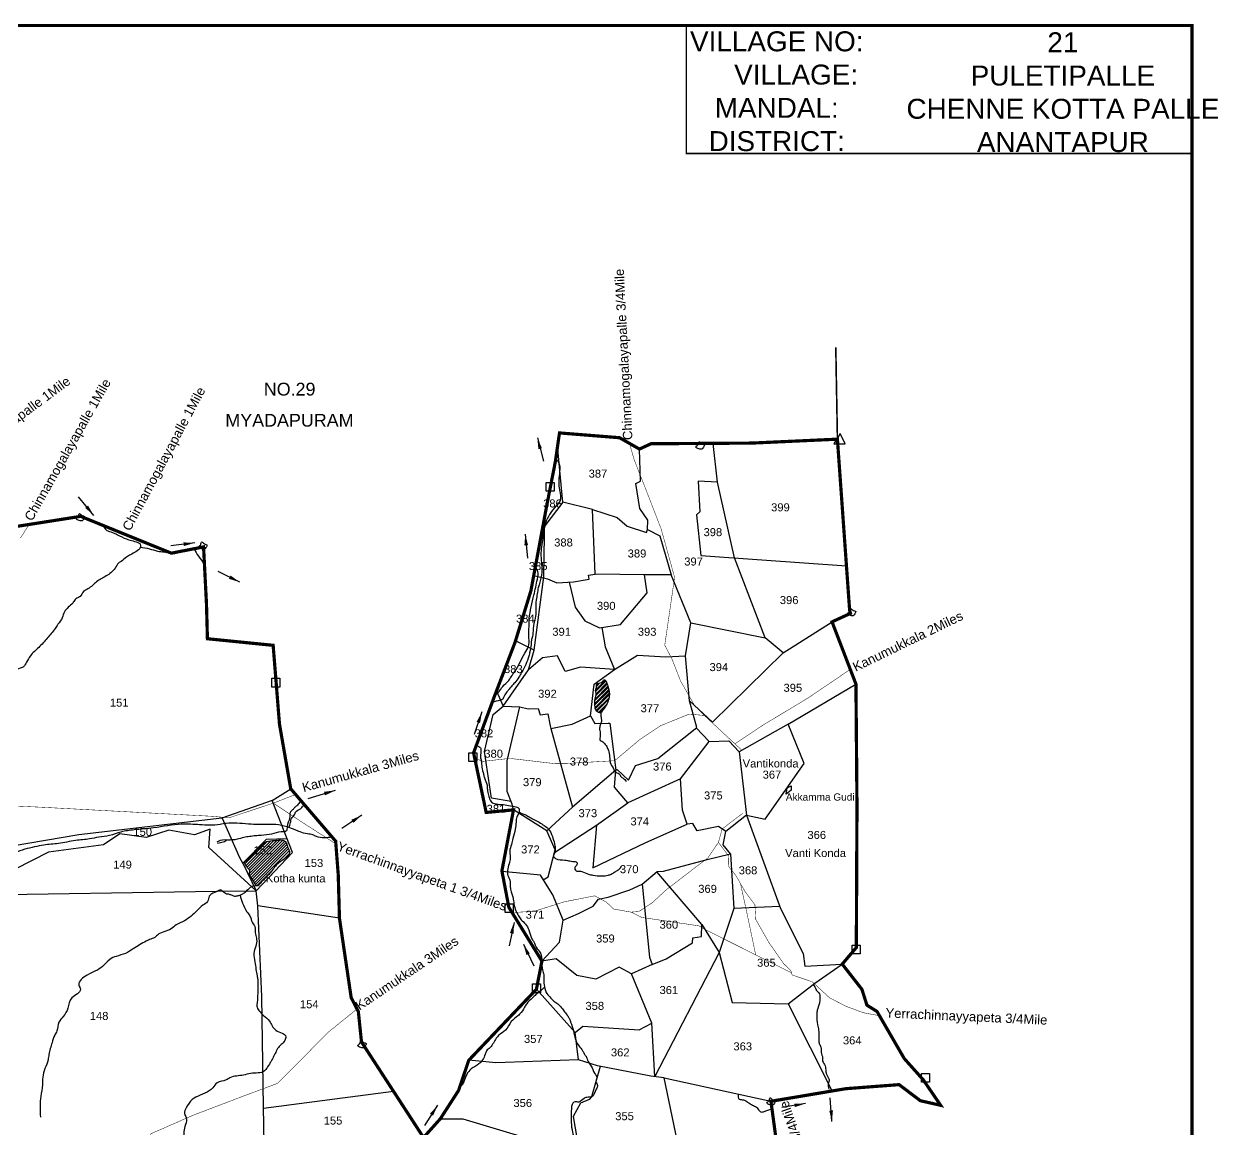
# Model space of a CAD drawing. Header units: feet. Extents: x 784194 to 795064, y 1574127 to 1583236.
# Drawn here: x 791333 to 795064, y 1579381 to 1582833 of the extents above; entities that cross this region are included whole.
import ezdxf
from ezdxf.enums import TextEntityAlignment as Align

# ---------------------------------------------------------------- set-up
doc = ezdxf.new("R2010")
doc.units = ezdxf.units.FT
doc.header["$LTSCALE"] = 15
doc.header["$MEASUREMENT"] = 0
doc.linetypes.add('HIDDEN2', pattern=[0.1875, 0.125, -0.0625])
for name, color, linetype in [('CANAL1', 7, 'Continuous'), ('PLOT', 7, 'Continuous'), ('PLOT NO', 7, 'Continuous'), ('ROADS', 6, 'Continuous'), ('TANKS-STREAM', 4, 'Continuous'), ('TEXT', 1, 'Continuous'), ('text2', 7, 'Continuous'), ('VILLAGE STONES', 240, 'Continuous')]:
    doc.layers.add(name, color=color, linetype=linetype)
doc.layers.add('VILLAGE BOUNDRY', color=5, linetype='HIDDEN2', lineweight=100)
doc.styles.get("Standard").update_dxf_attribs({"font": 'arial.ttf'})
doc.dimstyles.get("Standard").update_dxf_attribs({"dimtxt": 0.18, "dimasz": 35, "dimexe": 0.18, "dimexo": 0.0625, "dimgap": 0.09, "dimtad": 0, "dimtih": 1, "dimtoh": 1, "dimdec": 4, "dimzin": 0, "dimdsep": 46, "dimtxsty": 'Standard', "dimcen": 0.09, "dimadec": 0, "dimazin": 0, "dimtfac": 1, "dimtdec": 4, "dimtofl": 0, "dimtmove": 0, "dimatfit": 3, "dimfxl": 1, "dimtolj": 1, "dimtzin": 0, "dimarcsym": 0})

msp = doc.modelspace()

# ---------------------------------------------------------------- hatches: boundary and pattern name
at = {"layer": 'TANKS-STREAM', "linetype": 'ByBlock', "lineweight": -2}
h = msp.add_hatch(dxfattribs=at)
h.set_pattern_fill('ANSI32', color=256, scale=25)
edge = h.paths.add_edge_path()
edge.add_spline(control_points=[(793135.8, 1580679.7), (793137.8, 1580682.4), (793147.5, 1580696.2), (793162.8, 1580719.4), (793162.9, 1580749.4), (793156.5, 1580765), (793154.5, 1580775), (793152.2, 1580780.4), (793146.7, 1580786.9), (793141.2, 1580777.9), (793133.9, 1580774), (793124.9, 1580774.5), (793120.7, 1580766.8), (793122.9, 1580759.1), (793117.8, 1580751.1), (793123.8, 1580740.9), (793118.2, 1580730.5), (793116.7, 1580716.1), (793116.6, 1580701.7), (793121.2, 1580684.3), (793130.9, 1580681.2), (793135.8, 1580679.7)], knot_values=[0, 0, 0, 0, 10.075241, 50.721175, 80.60835, 95.429304, 101.297808, 110.734411, 114.05888, 123.321692, 131.38578, 140.55627, 146.919272, 154.418181, 163.245004, 172.290717, 185.630737, 195.444508, 215.620255, 229.899253, 244.346743, 244.346743, 244.346743, 244.346743], degree=3, periodic=0)
at = {"layer": 'TANKS-STREAM', "lineweight": -2}
h = msp.add_hatch(dxfattribs=at)
h.set_pattern_fill('ANSI31', color=256, scale=50)
edge = h.paths.add_edge_path()
edge.add_spline(control_points=[(792059.6, 1580140.8), (792056.8, 1580144.7), (792051.4, 1580152.4), (792045.9, 1580164.8), (792034.6, 1580174.5), (792041.4, 1580188.2), (792032.1, 1580196.4), (792027, 1580203.9), (792019.1, 1580215.1), (792037.5, 1580224.4), (792050.5, 1580241.2), (792068.9, 1580260.1), (792089.4, 1580281.9), (792111.8, 1580281.3), (792128.7, 1580283.9), (792141.3, 1580284.3), (792155, 1580277.1), (792155.2, 1580261), (792169.2, 1580242.6), (792144.6, 1580222.4), (792119.7, 1580206.5), (792105.1, 1580181.5), (792088.9, 1580166.6), (792079.4, 1580156.4), (792071.1, 1580148.3), (792065.8, 1580140.1), (792061.3, 1580140.5), (792059.7, 1580140.6)], knot_values=[0, 0, 0, 0, 14.439145, 28.105096, 41.252687, 53.334723, 64.823504, 73.561714, 82.503927, 99.541628, 118.751807, 151.157544, 178.03116, 203.401439, 214.350707, 229.902605, 240.821053, 256.032898, 274.605726, 300.283165, 331.403168, 369.369572, 382.64496, 397.752945, 410.69703, 418.823514, 423.482328, 423.482328, 423.482328, 423.482328], degree=3, periodic=0)
edge.add_spline(control_points=[(792059.6, 1580140.8), (792059.8, 1580140.8), (792060, 1580140.8), (792060.2, 1580140.8)], knot_values=[0, 0, 0, 0, 0.638669, 0.638669, 0.638669, 0.638669], degree=3, periodic=0)
edge.add_spline(control_points=[(792051.7, 1580139.9), (792054.2, 1580140.3), (792056.9, 1580140.6), (792059.6, 1580140.8)], knot_values=[0.638669, 0.638669, 0.638669, 0.638669, 8.393958, 8.393958, 8.393958, 8.393958], degree=3, periodic=0)
edge.add_spline(control_points=[(792059.6, 1580140.8), (792059.6, 1580140.7), (792059.7, 1580140.7), (792059.7, 1580140.6)], knot_values=[423.482328, 423.482328, 423.482328, 423.482328, 423.667113, 423.667113, 423.667113, 423.667113], degree=3, periodic=0)
h.paths.add_polyline_path([(792051.4, 1580236.4), (792108.3, 1580236.4), (792108.3, 1580267), (792051.4, 1580267)], flags=24)

# ---------------------------------------------------------------- linework, layer by layer
at = {"layer": 'CANAL1', "linetype": 'ByBlock', "lineweight": -2}
msp.add_lwpolyline([(793714.2, 1580426.7), (793717.5, 1580446.4), (793730.4, 1580452.9), (793730, 1580439.2), (793714.2, 1580426.7)], dxfattribs=at)
at = {"layer": 'PLOT', "lineweight": -2}
for points in [[(793016.5, 1581339.5), (793000.7, 1581515.1)], [(793416.7, 1580961.6), (793649.3, 1580915.6), (793553.6, 1581165.6), (793499.8, 1581401), (793487.1, 1581522.8)], [(793110, 1581316.4), (793187, 1581291.1), (793218, 1581264), (793278.4, 1581244.2), (793281.5, 1581253.6), (793283, 1581282.4), (793257.3, 1581319.2), (793244.5, 1581397.6), (793259.4, 1581405), (793256.2, 1581504.9)], [(793499.8, 1581401), (793439.8, 1581404.2), (793445.4, 1581308.5), (793434.6, 1581299.4), (793447.8, 1581172.6), (793638.7, 1581158.9), (793903.1, 1581139.9)], [(792926, 1581109.8), (792968.6, 1581099.1), (792997.7, 1581086.6), (793050.2, 1581089.9), (793099.4, 1581098.6), (793097.3, 1581110.6), (793118.3, 1581114.2), (793110, 1581316.4), (793016.5, 1581339.5), (792960.3, 1581265)], [(792805.8, 1580739.4), (792809.3, 1580748.4), (792830.9, 1580701.8), (792909.5, 1580815.3), (792927.7, 1580877), (792957.2, 1581105.6), (792961, 1581297.9)], [(792108.9, 1580407.5), (791951.4, 1580351.8), (791504.9, 1580300.1), (791142, 1580238.1), (791024.3, 1580237.4), (790970.1, 1580375.2), (790297.7, 1580751.3), (790296, 1580640.3), (790030.1, 1580754.4), (790094.2, 1580951.4), (790208.9, 1581280.9)], [(793281.5, 1581253.6), (793320.2, 1581233.7), (793355.7, 1581112.2), (793272.1, 1581112.5), (793118.3, 1581114.2)], [(792979.2, 1580631.5), (793046.6, 1580645.6), (793103.9, 1580671.6), (793114.9, 1580770.8), (793178.6, 1580815.9), (793250.7, 1580861), (793339.2, 1580855.7), (793399.9, 1580858.5), (793416.7, 1580961.6), (793355.7, 1581112.2)], [(793037, 1581089.1), (793055, 1581010.9), (793085.4, 1580968.7), (793131.3, 1580946), (793196.8, 1580956.9), (793280.4, 1581056.3), (793272.1, 1581112.5)], [(793705.5, 1580868.3), (793858, 1580965.1)], [(793138.4, 1580947.2), (793149.1, 1580886.7), (793178.6, 1580815.9), (793072.2, 1580823.2), (793024, 1580810), (793000.4, 1580859), (792953, 1580853.1), (792909.5, 1580815.3)], [(793412.2, 1580718.1), (793484.7, 1580652.2), (793705.5, 1580868.3), (793649.3, 1580915.6)], [(792993.2, 1580253.4), (792990.7, 1580244.2), (793121.9, 1580330.3), (793219.8, 1580399.4), (793178.4, 1580449.1), (793182.5, 1580501.6), (793186.5, 1580504.3), (793221.8, 1580470.4), (793244.2, 1580516.4), (793313.3, 1580538), (793436.1, 1580635.6), (793412.2, 1580718.1), (793399.9, 1580858.5)], [(793721.3, 1580645.4), (793932.7, 1580770.7)], [(792855.9, 1580403.8), (792793.7, 1580413.9), (792772.2, 1580560.1), (792799.4, 1580675.6), (792830.9, 1580701.8), (792882.9, 1580699.8)], [(792956, 1580159.7), (792970.7, 1580168.7), (792993.2, 1580253.4), (792966.9, 1580312.3), (792862.8, 1580377.8), (792859.1, 1580395.9), (792843.1, 1580434.8), (792842.8, 1580531.2), (792882.9, 1580699.8), (792908.4, 1580693.7), (792940.1, 1580694.4), (792946.1, 1580675.1), (792969.6, 1580677.5), (792977.4, 1580639.9), (792979.2, 1580631.5), (793046.9, 1580386.4), (792966.9, 1580312.3)], [(793103.9, 1580671.6), (793117.4, 1580648), (793158.4, 1580648.4), (793164.1, 1580648.5), (793182.5, 1580501.6), (793046.9, 1580386.4)], [(793384.6, 1580474.7), (793474.6, 1580590.9), (793433.8, 1580633.7)], [(793590.6, 1580361.3), (793649.1, 1580349.2), (793771.4, 1580522.3), (793721.3, 1580645.4), (793567.9, 1580559.4)], [(793474.6, 1580590.9), (793535.5, 1580593.2), (793567.9, 1580559.4), (793590.6, 1580361.3), (793525.9, 1580310), (793503.2, 1580326.3), (793436.3, 1580312.3), (793423, 1580335), (793405.5, 1580333.2)], [(793121.9, 1580330.3), (793111, 1580196.4), (793276.4, 1580276.1), (793405.5, 1580333.2), (793391.2, 1580377.1), (793384.6, 1580474.7), (793219.8, 1580399.4)], [(792083.9, 1579334.2), (792082, 1579450.3), (792076.2, 1579794.3), (792063.8, 1580077.9), (792059.1, 1580124.6), (791911, 1580260.2), (791915.6, 1580317.3), (791866.3, 1580300.3), (791786.5, 1580314.3), (791715.7, 1580291.9), (791633.1, 1580302.8), (791581.5, 1580268.7), (791410.2, 1580246.1), (791145.6, 1580111), (791935.4, 1580124), (792059.1, 1580124.6), (792172.5, 1580244.6), (792108.9, 1580407.5), (792166.8, 1580443.8)], [(791952.9, 1580351.9), (792006.9, 1580228.6), (792017.2, 1580210.4)], [(793590.6, 1580361.3), (793696.9, 1580069.6), (793767.7, 1579929.6), (793773.4, 1579889.5), (793889.8, 1579896)], [(792155.8, 1580287.5), (792090, 1580285), (792016.9, 1580211.6), (792059.1, 1580124.6)], [(793017.9, 1580033.6), (793066.3, 1580054.5), (793112.1, 1580077.2), (793128.2, 1580099.2), (793158.3, 1580104.7), (793226.5, 1580127.6), (793265.1, 1580145.9), (793311.2, 1580184.9), (793331.8, 1580186.7), (793468.1, 1580222.7), (793541, 1580240.8), (793518.1, 1580269), (793525.9, 1580310)], [(793541, 1580240.8), (793551.3, 1580069.4), (793505.6, 1579931.9), (793303.9, 1579544.7), (793294.9, 1579711.2)], [(793055.1, 1579682.3), (793079.3, 1579702.3), (793255.2, 1579690.7), (793294.9, 1579711.2), (793231.7, 1579865.7), (793192.5, 1579886.9), (793120.2, 1579848.5), (793060.8, 1579860.2), (792996.2, 1579912), (792951.6, 1579905.3), (793006.1, 1579964.7), (793017.9, 1580033.6), (792985.2, 1580112.5), (792947.4, 1580173.7), (792827.1, 1580184.9)], [(793296.4, 1579894.7), (793340.2, 1579912.1), (793422.5, 1579962.1), (793423.2, 1579977.7), (793450.4, 1579981.9), (793450.7, 1580019.3), (793310.8, 1580184.6)], [(793265.1, 1580145.9), (793287.4, 1579917.2), (793296.4, 1579894.7), (793231.7, 1579865.7)], [(792319.1, 1580039), (792063.8, 1580077.9)], [(793694.6, 1580076.1), (793551.3, 1580069.4)], [(793450.7, 1580019.3), (793505.6, 1579931.9), (793545.7, 1579776.1), (793721.3, 1579772.4), (793804.3, 1579836.8), (793889.8, 1579896)], [(793065.4, 1579596.9), (793055.1, 1579682.3), (792934.4, 1579817.4)], [(793721.3, 1579772.4), (793858.3, 1579499.6)], [(792631.6, 1579322.4), (792637, 1579316.7), (792851.9, 1579247.3), (793038.6, 1579186.9), (793046.4, 1579149.6), (793264.8, 1579101.2), (793382.6, 1579100.9), (793410.7, 1579091.3), (793431.4, 1579093.3), (793407.4, 1579190.6), (793374.6, 1579346.3), (793333.7, 1579540.6), (793291.9, 1579546.3), (793125.3, 1579577.8), (793065.4, 1579596.9), (792836.3, 1579589), (792807.3, 1579587.5), (792723.1, 1579595.6)], [(793133.7, 1579576.2), (793107, 1579481.4), (793099.2, 1579472.9), (793071.7, 1579461.3), (793049.3, 1579420), (793067.4, 1579316.7), (793086.9, 1579238.2), (793039.9, 1579180.8)], [(793333.7, 1579540.6), (793667.1, 1579467.5)], [(792488, 1579498.5), (792082.1, 1579444.8)], [(792634, 1579412.5), (792677, 1579412.7), (792704.8, 1579412.8), (793038.2, 1579312.4), (793061.2, 1579317.9), (793091.7, 1579311.8), (793206.8, 1579321.1), (793277.5, 1579307.9), (793384.4, 1579299.7)]]:
    msp.add_lwpolyline(points, dxfattribs=at)
at = {"layer": 'ROADS', "linetype": 'HIDDEN2', "lineweight": -2, "ltscale": 10, "const_width": 1.5}
for points in [[(793554.5, 1580584.2), (793461.3, 1580670.6), (793429.2, 1580702.7), (793384.5, 1580781), (793358.3, 1580848.1), (793335.4, 1580892.2), (793361.4, 1581071.2), (793366.2, 1581104), (793324.4, 1581254.5), (793279.2, 1581371.5), (793240.1, 1581470.9), (793225.2, 1581522.6)], [(791349.8, 1581269.4), (791322.5, 1581227.2)], [(793915, 1580816.7), (793784.6, 1580728.3), (793642, 1580642.4), (793554.5, 1580584.2), (793576.2, 1580564.1)], [(792735, 1580541.6), (792767.3, 1580529.3), (792851.5, 1580538.6), (792986.3, 1580522.9), (793039.7, 1580523.5), (793178.8, 1580531.3), (793258.6, 1580598.4), (793322.4, 1580640.8), (793354.4, 1580653.7), (793391.8, 1580668.9), (793411.9, 1580677), (793462.5, 1580672.4)], [(792182.1, 1580426), (792112.4, 1580398.7), (791973.6, 1580352.9), (791923.9, 1580357.6), (791696.7, 1580369.7), (791389.5, 1580386), (791244.4, 1580392.6)], [(792307.8, 1580271.5), (792196.6, 1580342.9), (792112.2, 1580399.1)], [(792858.5, 1580056.9), (792928.1, 1580061.2), (793020.7, 1580090.4), (793051.5, 1580096.5), (793116.4, 1580109.3), (793153, 1580089.6), (793175.5, 1580068.1), (793230.3, 1580058.3), (793254.6, 1580060.4), (793296, 1580087.5), (793340.7, 1580128.6), (793441.4, 1580206.1), (793469.8, 1580227.4), (793503.1, 1580276.2), (793514.6, 1580318.1), (793578.9, 1580367.2)], [(793503.1, 1580276.2), (793535.4, 1580233.5), (793534.7, 1580201.1), (793557.1, 1580173.6), (793587, 1580121.4), (793617.1, 1580081), (793619.6, 1580035.5), (793661.4, 1579962.3), (793707, 1579897.2), (793729.2, 1579875.3), (793733.6, 1579861.9), (793796, 1579840.8), (793822, 1579816.8), (793850.5, 1579790.5), (793902.8, 1579763.7), (793956.4, 1579744), (794006.2, 1579734.8)], [(793572, 1580147.5), (793589.9, 1580065.7), (793613.5, 1579953.5), (793619.5, 1579924.8)], [(793731.4, 1579868.6), (793535.8, 1579966.8), (793464.7, 1580002.5), (793442.1, 1580015.5), (793324.9, 1580032.8), (793263.6, 1580041.9), (793230.3, 1580058.3)], [(790561.3, 1578736.2), (790653.7, 1578727.4), (790727.7, 1578723.5), (790765.3, 1578714.8), (790905.7, 1578773.4), (790936.5, 1578787.8), (790986.9, 1578788.2), (791073.4, 1578809.1), (791158.7, 1578829.6), (791276, 1578942.3), (791361.3, 1579024.2), (791437.6, 1579070.5), (791523.7, 1579130.5), (791684, 1579261.6), (791718.5, 1579307), (791728.2, 1579365.2), (791861.2, 1579423.6), (792012.2, 1579481.1), (792124.7, 1579523.1), (792187.3, 1579585.2), (792283.2, 1579682.6), (792374, 1579755.8)]]:
    msp.add_lwpolyline(points, dxfattribs=at)
at = {"layer": 'TANKS-STREAM', "lineweight": -2}
msp.add_lwpolyline([(792927.7, 1580877), (792869, 1580905.5)], dxfattribs=at)
for points in [[(792994.7, 1581474.1), (793005.8, 1581458.5), (793007.2, 1581442.4), (793004.9, 1581412.6), (793004.1, 1581403.2), (793004.5, 1581388.9), (793009, 1581366.9), (793005.3, 1581337.2), (792995.5, 1581326.2), (792977.5, 1581304.1), (792968.9, 1581288.6), (792960.3, 1581265), (792954.6, 1581225.3), (792948.4, 1581174.7), (792949.7, 1581156.7), (792951.3, 1581130.6), (792951.3, 1581119.6), (792943.9, 1581084.5), (792940.2, 1581071.4), (792937, 1581053), (792933.7, 1581033.4), (792932.9, 1581006.5), (792932, 1580982.5), (792926.3, 1580959.2), (792924.3, 1580942.4), (792921.8, 1580919.6), (792918.9, 1580906.9), (792917.7, 1580893.4), (792914, 1580871.4), (792910.8, 1580858.3), (792888.2, 1580806.6), (792879.3, 1580791.9), (792866.6, 1580774.7), (792857.6, 1580764.9), (792849.4, 1580755.1), (792842.5, 1580747), (792833.5, 1580733.5), (792829.4, 1580724.1), (792822.1, 1580720.7), (792796.1, 1580713.3)], [(791580.7, 1581266.3), (791590.3, 1581252.5), (791600.7, 1581247.7), (791615.2, 1581242.1), (791625.2, 1581237.3), (791653.7, 1581224), (791669.3, 1581219.1), (791689.3, 1581213.2), (791696.7, 1581207.7), (791697.1, 1581199.1), (791683, 1581184.3), (791666.7, 1581174.7), (791654.1, 1581167.3), (791636.7, 1581154), (791629.2, 1581148.8), (791618.4, 1581132.8), (791590, 1581108.5), (791560.3, 1581090.2), (791533.1, 1581068.3), (791519.4, 1581060), (791509.4, 1581044.6), (791498.7, 1581038.7), (791489.2, 1581029.2), (791485.7, 1581023.9), (791459.6, 1580996.6), (791453.1, 1580977.7), (791439.4, 1580957.6), (791430.5, 1580943.9), (791406.2, 1580913.9), (791379.5, 1580885.5), (791353.4, 1580858.9), (791341.6, 1580839.3), (791332.1, 1580825.1), (791310.2, 1580817.4), (791249.7, 1580793.8), (791227.2, 1580787.2), (791187.5, 1580778.4), (791142.4, 1580764.2), (791102.2, 1580751.7), (791083.8, 1580745.2), (791065.4, 1580738.7), (791028.1, 1580722.1), (791007.1, 1580717.1)], [(791696.9, 1581198.4), (791725.3, 1581193.3), (791750.5, 1581186.3), (791771.5, 1581183.4), (791805.2, 1581177.3)], [(791864.4, 1581193.4), (791878.6, 1581170), (791897.3, 1581145.1)], [(792805.8, 1580739.4), (792812.1, 1580742.3), (792822.4, 1580753.5), (792829, 1580763.3), (792847.8, 1580782.1), (792855.5, 1580793.5), (792867, 1580809.9), (792898.6, 1580867.7), (792909.6, 1580888.1), (792911.2, 1580914.3), (792911.2, 1580942.4), (792912.1, 1580975.1), (792926.8, 1581049), (792937.5, 1581098.4), (792938.7, 1581122.9), (792931, 1581136.5)], [(793135.8, 1580679.7), (793136.4, 1580667.6), (793137.7, 1580658), (793133.8, 1580642.6), (793131.9, 1580629.3), (793133.2, 1580621.4), (793133, 1580601.2), (793133.4, 1580594.3), (793138.3, 1580592), (793144.7, 1580587.5), (793153.9, 1580575.8), (793159.2, 1580563.6), (793163.1, 1580544), (793167.1, 1580520.3), (793176.4, 1580504.4), (793178.6, 1580498.3), (793193, 1580490), (793198.9, 1580481.2), (793205, 1580476.5), (793215.7, 1580467.7)], [(792746.6, 1580579.1), (792759.6, 1580571.4), (792760.9, 1580567), (792759.9, 1580543.7), (792761.9, 1580530.9), (792764.3, 1580511), (792769.1, 1580489.2), (792772.1, 1580477.8), (792780.1, 1580455.2), (792781.2, 1580441.6), (792784.6, 1580423.4), (792786.9, 1580416.2), (792794.1, 1580402.2), (792805.4, 1580396.9), (792817.1, 1580395), (792831.5, 1580394.7), (792853.1, 1580390.1), (792880.4, 1580380.7), (792879.1, 1580367.6), (792873.2, 1580355.7), (792870.9, 1580339.1), (792868.2, 1580318), (792861, 1580288.1), (792856.5, 1580270), (792851.2, 1580248.8), (792852.7, 1580231.4), (792850.4, 1580214.4), (792845.5, 1580172.7), (792851.6, 1580157.9), (792852.3, 1580139.8), (792861.4, 1580103.1), (792864.3, 1580084.4), (792870.5, 1580062.1), (792878.6, 1580046.8), (792887.2, 1580034), (792900.5, 1580021.1), (792911, 1580002.6), (792919.1, 1579976.9), (792924.8, 1579967.4), (792937.2, 1579943.6), (792947.3, 1579929.9), (792951.1, 1579905.2), (792953.5, 1579878), (792957.3, 1579862.3), (792957.3, 1579842.8), (792961.1, 1579819.5), (792964.9, 1579807.6), (792976.4, 1579793.3), (792988.7, 1579780.5), (793001.6, 1579771.5), (793013, 1579759.6), (793022.6, 1579746.7), (793032.3, 1579734), (793037.5, 1579724.9), (793041.3, 1579714.5), (793049.9, 1579688.1), (793058.3, 1579655.6), (793067, 1579640.7), (793078.9, 1579625.5), (793083.7, 1579616), (793089.4, 1579607.9), (793096.1, 1579592.2), (793105.7, 1579576.8), (793116.2, 1579555.4), (793123.3, 1579539.3), (793120.3, 1579528.8), (793125.7, 1579516.9), (793120.9, 1579505), (793107, 1579481.4), (793095.7, 1579480.2), (793083.3, 1579476.4), (793066.6, 1579465), (793055.2, 1579466.2), (793043.3, 1579422.9), (793043.3, 1579400), (793044.2, 1579390), (793045.6, 1579378.1), (793051.8, 1579354.4), (793053.3, 1579344.4), (793054.7, 1579332), (793057.1, 1579324.6), (793062.8, 1579298.9), (793068, 1579270.3), (793066.6, 1579256.1), (793062.3, 1579233.2), (793055.7, 1579213.3), (793054.4, 1579180.9), (793050.4, 1579167.3), (793040.3, 1579158.4), (793036.8, 1579152.8), (793015.2, 1579087.8), (793016.1, 1579072.7), (793014.9, 1579069.6), (793014.6, 1579058), (792996.6, 1579042.6), (792992.8, 1579032.5), (792991.9, 1579019.8), (792987, 1579009.9), (792980.1, 1579007.5), (792970.3, 1579001), (792955.9, 1578993.9), (792943.2, 1578986), (792941.4, 1578964.6), (792944.6, 1578936.9), (792950.8, 1578924.7), (792952.9, 1578918.6), (792953.5, 1578909.5), (792940.2, 1578881.9), (792932.5, 1578872.8), (792908, 1578871.6), (792894.7, 1578864.9), (792880.3, 1578860.1), (792862.6, 1578858.1), (792855.6, 1578847.6), (792837.6, 1578835.5), (792826.1, 1578824), (792815.5, 1578811.7), (792806, 1578800.7), (792797.8, 1578796), (792785.5, 1578794.3), (792770.6, 1578790.4), (792764.7, 1578781.9), (792725.4, 1578744.8), (792722.4, 1578741.8), (792715, 1578734.2), (792709.7, 1578727.4), (792695.6, 1578716.2), (792685.5, 1578705.9), (792674, 1578690.5), (792661.6, 1578674), (792659.1, 1578664.7), (792656.6, 1578654.6), (792644.2, 1578638.5), (792629, 1578632.9), (792621.5, 1578624.9), (792593.4, 1578624.1), (792582.5, 1578618.8), (792556.5, 1578610.5)], [(792199.9, 1580405.2), (792189.9, 1580395.5), (792185.4, 1580390.4), (792179.1, 1580384.8), (792172.4, 1580377.5), (792165, 1580370.1), (792163.9, 1580360.5), (792163.3, 1580352.1), (792155.3, 1580324.7), (792153.7, 1580312.5), (792137.3, 1580309.1), (792106.8, 1580302.4), (792074.6, 1580297.9), (792057.1, 1580296.7), (792038.4, 1580294.5), (792020.3, 1580291.7), (791999.3, 1580285.8), (791970.2, 1580283.5), (791939.7, 1580279.4), (791936.2, 1580276.8)], [(792161.6, 1580322.7), (792166.3, 1580338.6), (792168.3, 1580348.6), (792175.6, 1580358.3), (792179.8, 1580364.9), (792182.2, 1580370.8), (792197.1, 1580381.5), (792205.8, 1580390.2)], [(792880.3, 1580371.3), (792883.3, 1580369.3), (792894.8, 1580364.1), (792901.2, 1580362.1), (792907.9, 1580358.6), (792922.3, 1580349.4), (792939.2, 1580341.5), (792954.9, 1580331.5), (792968.8, 1580321.4), (792976, 1580312.2), (792986.2, 1580289.1), (792992, 1580265.8), (792993.2, 1580253.4), (792989, 1580237.5), (792987.8, 1580233.1), (792994.2, 1580226.1), (793023.5, 1580220.8), (793038.5, 1580218.1), (793048.6, 1580216.9), (793060.6, 1580213.9), (793061.6, 1580212.2), (793057.6, 1580201.7), (793054.4, 1580198), (793058.1, 1580187.6), (793069.5, 1580186.1), (793076.7, 1580185.1), (793096.9, 1580177.2), (793110.5, 1580173.7), (793138.6, 1580171.7), (793158.7, 1580173.7), (793167.9, 1580177.2), (793179.5, 1580184), (793190, 1580190.5), (793199.7, 1580199.7)], [(792296.3, 1580292.8), (792247.2, 1580294.4), (792235.9, 1580299.5), (792218.9, 1580302.9), (792195.9, 1580308.8), (792180.9, 1580315.4), (792111.2, 1580332.3), (792067.4, 1580331.8), (792034.6, 1580333.5), (791998.5, 1580335.8), (791965, 1580335.5), (791945.9, 1580332), (791882.2, 1580331.3), (791825.7, 1580332.9), (791738.5, 1580321.7), (791677.2, 1580315.3), (791636.4, 1580308.5), (791601.1, 1580297.7), (791567.5, 1580292.5), (791538.3, 1580286.9), (791494.8, 1580282), (791440.8, 1580272.8), (791395.1, 1580268), (791366.3, 1580262), (791335.9, 1580254.8), (791305.1, 1580244), (791279.4, 1580236.4), (791241.6, 1580228.3), (791224.7, 1580219.1), (791211.1, 1580211.5), (791192.7, 1580206.3), (791167.5, 1580199.9), (791148.3, 1580186.3), (791128.7, 1580176.3)], [(791967, 1580283.6), (791962.9, 1580280.1), (791955.9, 1580276.6), (791947.3, 1580275.1), (791938.3, 1580272.7)], [(792059.7, 1580140.6), (792064.3, 1580140.8), (792070.2, 1580146.5), (792078.9, 1580156), (792089.4, 1580166.9), (792098.8, 1580176.2), (792122.7, 1580205.8), (792147.1, 1580225), (792163.2, 1580245.1), (792156.8, 1580262.5), (792152.1, 1580277), (792142.8, 1580282.7), (792127.3, 1580283.5), (792116.4, 1580282.2), (792091.3, 1580278.6), (792070.3, 1580261.8), (792048.3, 1580238), (792034.9, 1580224.3), (792022.9, 1580212.1), (792026.8, 1580204.1), (792032.1, 1580197.1), (792038.6, 1580187.7), (792037.6, 1580175.6), (792044.7, 1580164.6), (792051.7, 1580152.8), (792059.7, 1580140.6)], [(792060.2, 1580140.8), (792044.7, 1580137.8), (792029.1, 1580124.5), (792020.9, 1580117.9), (792011.5, 1580112.4), (792001.7, 1580108.8), (791991.8, 1580107.6), (791982.1, 1580110.9), (791973.2, 1580114.1), (791966.5, 1580115), (791953.9, 1580124.1), (791949.8, 1580127.3), (791939.5, 1580124), (791912.3, 1580108), (791907, 1580091.4), (791892.3, 1580079.6), (791873.9, 1580062.7), (791835.1, 1580031.7), (791809, 1580018.3), (791793.4, 1580006.7), (791770.2, 1579996.3), (791750.2, 1579986.9), (791745.4, 1579982.1), (791729.5, 1579974.2), (791715.5, 1579967.7), (791674.6, 1579943.7), (791650.5, 1579929.4), (791621.1, 1579920.1), (791601.8, 1579910.7), (791578.8, 1579888.4), (791531.1, 1579861.7), (791505.3, 1579830.4), (791509.6, 1579817.2), (791483.3, 1579790.7), (791470.5, 1579757.9), (791456.3, 1579732.7), (791442.8, 1579714.2), (791436.3, 1579687.2), (791429.5, 1579674), (791421.1, 1579650.4), (791411.2, 1579613.8), (791408.7, 1579597.2), (791398.9, 1579569.5), (791392.1, 1579542.4), (791391.5, 1579518.4), (791385.9, 1579483.5), (791384.7, 1579418.3)], [(792008.6, 1580111.1), (792016.2, 1580086.7), (792030.1, 1580059.8), (792034.7, 1580053.5), (792041.9, 1580040.5), (792045.2, 1580029.2), (792054.5, 1580013.6), (792056.6, 1579989.3), (792060.4, 1579972.9), (792052, 1579929.8), (792054.5, 1579903.4), (792058.3, 1579879.1), (792062, 1579859.7), (792063.7, 1579848), (792064.1, 1579817.1), (792061.6, 1579774.7), (792061.2, 1579764.6), (792067.5, 1579751.2), (792082.6, 1579734.8), (792100.3, 1579718), (792120.5, 1579689.5), (792151.6, 1579669.1), (792148.2, 1579657.4), (792126, 1579632.2), (792121.8, 1579623.8), (792113.4, 1579607.8), (792105.8, 1579593.1), (792100.3, 1579583.5), (792092.8, 1579572.2), (792084.8, 1579562.5), (792041.4, 1579554.7), (792019.1, 1579549.2), (791976.7, 1579540.8), (791965.3, 1579534.1), (791936.7, 1579524.9), (791923.3, 1579509.4), (791912, 1579499.7), (791883.8, 1579486.7), (791859.4, 1579473.3), (791840.5, 1579447.2), (791834.6, 1579429.6), (791840.5, 1579417.1), (791838, 1579394.5), (791834.6, 1579352.1), (791840.1, 1579339.1), (791840.9, 1579324.8), (791831.7, 1579318.1), (791818.6, 1579314.7), (791804.3, 1579309.7), (791795.1, 1579305.1), (791787.5, 1579294.6), (791765.6, 1579275.5), (791755.1, 1579259.1), (791743.7, 1579248.2), (791731.5, 1579234), (791716.8, 1579226), (791695.8, 1579210.9), (791680.7, 1579202.5), (791651.3, 1579191.6), (791647.1, 1579188.6), (791628.8, 1579179.6), (791607.4, 1579174.2), (791578, 1579159.1), (791557.4, 1579154), (791536.8, 1579149.4), (791507.4, 1579141.9), (791475.5, 1579125.1), (791464.1, 1579113.8), (791449, 1579108.3), (791422.1, 1579095.9), (791400.9, 1579073.8), (791382.3, 1579064.9), (791364, 1579049), (791344.5, 1579038.1)], [(793799.2, 1579832.9), (793807.9, 1579816.1), (793808.6, 1579814.4), (793816.9, 1579806.5), (793820, 1579789), (793818.6, 1579773.5), (793811.7, 1579751.6), (793810.7, 1579739.2), (793812.4, 1579705.9), (793816.2, 1579689.2), (793816.5, 1579673.4), (793816.5, 1579659.7), (793818.2, 1579647.3), (793823.4, 1579636.6), (793824.4, 1579620.5), (793828.2, 1579603), (793828.2, 1579593.1), (793832.4, 1579585.9), (793837.9, 1579569.4), (793839.2, 1579556.4), (793842.7, 1579547.8), (793848.9, 1579532), (793846.4, 1579523.2), (793848.5, 1579505.5)], [(792960, 1579824.1), (792942.4, 1579808.4), (792930.1, 1579798.3), (792920.9, 1579789.1), (792904.1, 1579772.3), (792897.5, 1579761.7), (792882, 1579739.2), (792876.7, 1579734.4), (792856, 1579716.3), (792837.7, 1579690.1), (792817.4, 1579673.7), (792809, 1579664.5), (792789.6, 1579635.4), (792778.6, 1579624.8), (792774.2, 1579614.2), (792754.6, 1579584), (792730.8, 1579569), (792716.7, 1579551.4), (792707.4, 1579528.5), (792704.3, 1579521.4), (792694.1, 1579510.1), (792684.7, 1579491.2)], [(793565.6, 1579489.7), (793568.3, 1579474.1), (793573.6, 1579472.8), (793588.2, 1579469.4), (793594.4, 1579464.8), (793600.8, 1579460.2), (793612.4, 1579454.1), (793624.3, 1579446.8), (793633, 1579435.8), (793638.7, 1579433.7), (793644.2, 1579434.9), (793670.3, 1579443.4), (793671.2, 1579443.6)]]:
    msp.add_spline(points, degree=3, dxfattribs=at)
at = {"layer": 'TANKS-STREAM', "linetype": 'ByBlock', "lineweight": -2}
msp.add_spline([(793135.8, 1580679.7), (793141.6, 1580687.9), (793160.4, 1580724), (793160.4, 1580753.9), (793156, 1580768), (793154.6, 1580773.7), (793150.5, 1580782.2), (793148.1, 1580784.5), (793140.8, 1580778.8), (793133.8, 1580774.8), (793124.9, 1580772.6), (793121.7, 1580767.1), (793121.7, 1580759.6), (793119.5, 1580751.1), (793121.6, 1580742.3), (793118.6, 1580729.3), (793117.1, 1580719.6), (793117.7, 1580699.4), (793122.9, 1580686.1), (793135.8, 1580679.7)], degree=3, dxfattribs=at)
at = {"layer": 'text2', "color": 5, "linetype": 'ByBlock', "lineweight": -2, "const_width": 10}
msp.add_lwpolyline([(784198.7, 1582828.1), (794982.3, 1582828.1), (794982.3, 1574132), (784198.7, 1574132)], close=True, dxfattribs=at)
at = {"layer": 'VILLAGE BOUNDRY', "linetype": 'ByBlock', "lineweight": -2, "ltscale": 10, "const_width": 5}
msp.add_lwpolyline([(793874.8, 1581535.8), (793869.7, 1581822.6)], dxfattribs=at)
at = {"layer": 'VILLAGE BOUNDRY', "lineweight": -2, "ltscale": 10, "const_width": 10}
msp.add_lwpolyline([(791134.5, 1581235.6), (791510.7, 1581294.7), (791793.8, 1581179.7), (791894.5, 1581199.3), (791903.6, 1581021.4), (791906.6, 1580912.4), (792111.9, 1580891.8), (792131.7, 1580645.6), (792166.8, 1580443.8), (792307.2, 1580280.1), (792315.3, 1580174.3), (792319.1, 1580039), (792355.7, 1579791.2), (792378.1, 1579747.7), (792387.9, 1579652.8), (792581.7, 1579354.2), (792634, 1579412.5), (792690.9, 1579500.7), (792723.1, 1579595.6), (792934.4, 1579817.4), (792951.6, 1579905.3), (792848.3, 1580073.4), (792826.6, 1580187.1), (792862.8, 1580377.8), (792777.5, 1580369.8), (792738.1, 1580556), (792803.2, 1580732.4), (792867.5, 1580900.8), (792917.2, 1581062.3), (792965.7, 1581323.2), (792993.4, 1581464.7), (793006.5, 1581555.3), (793194.2, 1581540.3), (793256.2, 1581504.9), (793292.4, 1581521.5), (793608.1, 1581523.6), (793874.8, 1581535.8), (793913, 1581000.6), (793915.7, 1580991.7), (793858, 1580965.1), (793932.7, 1580770.7), (793935.9, 1580389.7), (793933.9, 1579947.8), (793889.8, 1579896), (793951.3, 1579817.3), (793967, 1579767.7), (793998.5, 1579748), (794083.6, 1579601), (794142.7, 1579534.9), (794197.3, 1579454.9), (794133.8, 1579469.3), (794067.5, 1579519.5), (793900.8, 1579506.8), (793667.1, 1579467.5), (793686.4, 1579325.2)], dxfattribs=at)
msp.add_lwpolyline([(791134.5, 1581235.6), (791510.7, 1581294.7), (791793.8, 1581179.7), (791894.5, 1581199.3), (791903.6, 1581021.4), (791906.6, 1580912.4), (792111.9, 1580891.8), (792131.7, 1580645.6), (792166.8, 1580443.8), (792307.2, 1580280.1), (792315.3, 1580174.3), (792319.1, 1580039), (792355.7, 1579791.2), (792378.1, 1579747.7), (792387.9, 1579652.8), (792581.7, 1579354.2), (792634, 1579412.5), (792690.9, 1579500.7), (792723.1, 1579595.6), (792934.4, 1579817.4), (792951.6, 1579905.3), (792848.3, 1580073.4), (792826.6, 1580187.1), (792862.8, 1580377.8), (792777.5, 1580369.8), (792738.1, 1580556), (792803.2, 1580732.4), (792867.5, 1580900.8), (792917.2, 1581062.3), (792965.7, 1581323.2), (792993.4, 1581464.7), (793006.5, 1581555.3), (793194.2, 1581540.3), (793256.2, 1581504.9), (793292.4, 1581521.5), (793608.1, 1581523.6), (793874.8, 1581535.8), (793913, 1581000.6), (793915.7, 1580991.7), (793858, 1580965.1), (793932.7, 1580770.7), (793935.9, 1580389.7), (793933.9, 1579947.8), (793889.8, 1579896), (793951.3, 1579817.3), (793967, 1579767.7), (793998.5, 1579748), (794083.6, 1579601), (794142.7, 1579534.9), (794197.3, 1579454.9), (794133.8, 1579469.3), (794067.5, 1579519.5), (793900.8, 1579506.8), (793667.1, 1579467.5), (793686.4, 1579325.2)], dxfattribs=at)
at = {"layer": 'VILLAGE STONES', "color": 5, "const_width": 5}
msp.add_lwpolyline([(794982.3, 1582828.1), (793402.8, 1582828.1), (793402.8, 1582428.3), (794982.3, 1582428.3)], close=True, dxfattribs=at)
at = {"layer": 'VILLAGE STONES', "lineweight": -2}
msp.add_lwpolyline([(793863.3, 1581521.5), (793898.8, 1581521.5), (793883.9, 1581553.3), (793863.3, 1581521.5)], dxfattribs=at)
for points in [[(792964.6, 1581400.8), (792989.7, 1581400.8), (792989.7, 1581373.5), (792964.6, 1581373.5)], [(792107.4, 1580788.8), (792132.5, 1580788.8), (792132.5, 1580761.5), (792107.4, 1580761.5)], [(792723.2, 1580556.4), (792748.3, 1580556.4), (792748.3, 1580529.1), (792723.2, 1580529.1)], [(792837.2, 1580084.5), (792862.3, 1580084.5), (792862.3, 1580057.3), (792837.2, 1580057.3)], [(793920.6, 1579954.9), (793945.7, 1579954.9), (793945.7, 1579927.6), (793920.6, 1579927.6)], [(792921.8, 1579834), (792946.8, 1579834), (792946.8, 1579806.7), (792921.8, 1579806.7)], [(794137.4, 1579554.5), (794162.4, 1579554.5), (794162.4, 1579527.2), (794137.4, 1579527.2)]]:
    msp.add_lwpolyline(points, close=True, dxfattribs=at)
for points in [[(793439.7, 1581518.9), (793442.7, 1581527.6), (793451, 1581521.4), (793458.9, 1581518.2), (793456, 1581510.4), (793450.9, 1581504.8), (793438.4, 1581506.9), (793432.6, 1581511), (793436.9, 1581516.3), (793439.8, 1581519)], [(791503.8, 1581294.9), (791506.8, 1581303.6), (791515.1, 1581297.4), (791523, 1581294.2), (791520.1, 1581286.4), (791515, 1581280.8), (791502.5, 1581283), (791496.7, 1581287), (791501, 1581292.3), (791504, 1581295)], [(791885.9, 1581206.1), (791888.8, 1581214.8), (791897.1, 1581208.7), (791905, 1581205.4), (791902.1, 1581197.7), (791897, 1581192), (791884.5, 1581194.2), (791878.7, 1581198.2), (791883, 1581203.6), (791886, 1581206.3)], [(793913, 1580998.4), (793915.9, 1581007.1), (793924.3, 1581001), (793932.2, 1580997.8), (793929.2, 1580990), (793924.1, 1580984.4), (793911.7, 1580986.5), (793905.9, 1580990.5), (793910.2, 1580995.9), (793913.1, 1580998.6)], [(792383.5, 1579648.9), (792386.4, 1579657.6), (792394.7, 1579651.5), (792402.6, 1579648.3), (792399.7, 1579640.5), (792394.6, 1579634.9), (792382.1, 1579637), (792376.3, 1579641), (792380.6, 1579646.4), (792383.6, 1579649.1)], [(793661.8, 1579469.6), (793664.7, 1579478.3), (793673, 1579472.1), (793680.9, 1579468.9), (793678, 1579461.1), (793672.9, 1579455.5), (793660.4, 1579457.6), (793654.6, 1579461.7), (793658.9, 1579467), (793661.9, 1579469.7)]]:
    msp.add_spline(points, degree=3, dxfattribs=at)

# ---------------------------------------------------------------- texts
at = {"layer": 'PLOT NO', "linetype": 'ByBlock', "lineweight": -2}
for s, rotation, p in [('Chinnamogalayapalle 3/4Mile', 92.9234, (793234.6, 1581533.8)), ('Chinnamogalayapalle 1Mile', 36.5957, (791078.8, 1581411.6)), ('Chinnamogalayapalle 1Mile', 60.4381, (791358.6, 1581277.4)), ('Chinnamogalayapalle 1Mile', 61.8645, (791664.9, 1581246.5)), ('Kanumukkala 2Miles', 25.9534, (793931.8, 1580809)), ('Kanumukkala 3Miles', 15.718, (792207.3, 1580432.9)), ('Yerrachinnayyapeta 1 3/4Miles', 340.0769, (792309, 1580252.5)), ('Kanumukkala 3Miles', 33.9384, (792381.6, 1579750.4)), ('Yerrachinnayyapeta 3/4Mile', 357.4158, (794024.5, 1579729.5)), ('Yerrachinnayyapeta 3/4Mile', 109.8309, (793891.7, 1578995.7))]:
    msp.add_text(s, height=29.231, rotation=rotation, dxfattribs=at).set_placement(p)
at = {"layer": 'PLOT NO', "lineweight": -2}
for s, p in [('387', (793126.7, 1581428.3)), ('386', (792984.5, 1581335)), ('399', (793696.8, 1581322.9)), ('398', (793485.7, 1581245.4)), ('388', (793019, 1581213.1)), ('389', (793248.7, 1581178.7)), ('385', (792940, 1581139.5)), ('397', (793425.4, 1581153.6)), ('390', (793152.5, 1581015.2)), ('396', (793724, 1581033.2)), ('384', (792899.7, 1580975.3)), ('391', (793013.3, 1580934.2)), ('393', (793280.3, 1580934.2)), ('394', (793504.3, 1580823.8)), ('383', (792862.4, 1580817.6)), ('395', (793735.5, 1580759.2)), ('151', (791631, 1580712.8)), ('392', (792968.8, 1580740.6)), ('377', (793289, 1580695.3)), ('382', (792770.5, 1580616.8)), ('380', (792800.8, 1580553.3)), ('378', (793067.9, 1580528.9)), ('376', (793327.8, 1580513.2)), ('367', (793670.3, 1580487.9)), ('379', (792921.5, 1580464.4)), ('375', (793487.2, 1580422.8)), ('381', (792808, 1580381.2)), ('373', (793095.1, 1580367.5)), ('374', (793257.3, 1580341.7)), ('150', (791704.3, 1580309.1)), ('366', (793810.2, 1580299.5)), ('152', (792079.9, 1580251.8)), ('372', (792915.6, 1580254.2)), ('149', (791641.3, 1580206.8)), ('153', (792239.3, 1580212)), ('370', (793224.3, 1580192.5)), ('368', (793595.5, 1580189)), ('Kotha kunta ', (792187.2, 1580163.7)), ('369', (793469.1, 1580131.2)), ('371', (792929.9, 1580050.5)), ('360', (793348.2, 1580019.3)), ('359', (793149.9, 1579976)), ('365', (793652.9, 1579900.3)), ('361', (793348.2, 1579815)), ('154', (792224.7, 1579770.6)), ('358', (793116.8, 1579765.5)), ('148', (791568.1, 1579734.1)), ('357', (792924.7, 1579662.3)), ('363', (793579, 1579639)), ('364', (793921.1, 1579657.8)), ('362', (793196.3, 1579620.2)), ('356', (792891.7, 1579462.2)), ('155', (792299, 1579407.3)), ('355', (793209.8, 1579420.9))]:
    msp.add_text(s, height=25, dxfattribs=at).set_placement(p, align=Align.MIDDLE_CENTER)
for s, height, p in [('Vantikonda', 25, (793578.8, 1580510.2)), (' Akkamma Gudi', 22.5, (793704.9, 1580406.8)), ('Vanti Konda', 25, (793711.4, 1580230.4))]:
    msp.add_text(s, height=height, dxfattribs=at).set_placement(p)
at = {"layer": 'TEXT', "lineweight": -2}
for s, p in [('NO.29', (792082.7, 1581672.1)), ('MYADAPURAM', (791962.6, 1581574.9))]:
    msp.add_text(s, height=40, dxfattribs=at).set_placement(p)
at = {"layer": 'VILLAGE STONES', "char_height": 62.335, "attachment_point": 2}
for s, insert, width in [('VILLAGE NO:\\P     VILLAGE:\\PMANDAL:\\PDISTRICT:', (793685.3, 1582809.8), 555.321), ('21 \\PPULETIPALLE {\\fArial|b1|i0|c0|p34;\\P}CHENNE KOTTA PALLE{\\fArial|b1|i0|c0|p34; \\P}ANANTAPUR  ', (794579.2, 1582806.8), 1191.736)]:
    msp.add_mtext(s, dxfattribs=dict(at, insert=insert, width=width))

# ---------------------------------------------------------------- leaders
at = {"layer": 'VILLAGE BOUNDRY', "linetype": 'ByBlock', "lineweight": -2}
for points in [[(792937.4, 1581539.9), (792956.1, 1581467.3)], [(791551.5, 1581297.8), (791503.6, 1581355.5)], [(791867.1, 1581211.9), (791792.7, 1581202.7)], [(792899.5, 1581239.1), (792906.1, 1581164.4)], [(792007.6, 1581089.1), (791940.5, 1581122.8)], [(792764.4, 1580683.7), (792739.7, 1580612.9)], [(792306, 1580438.8), (792220.2, 1580412.8)], [(792388.7, 1580361.1), (792326, 1580320.1)], [(792864.4, 1580026.3), (792849.2, 1579952.9)], [(792893.6, 1579958.3), (792925.9, 1579890.6)], [(793775.5, 1579460.4), (793701.5, 1579448.5)], [(793857.7, 1579403.9), (793852.2, 1579478.7)], [(792625.8, 1579454.9), (792584.9, 1579392)]]:
    msp.add_leader(points, dimstyle='Standard', override={"dimgap": 0.09, "dimtad": 0}, dxfattribs=at)

doc.saveas('drawing.dxf')
